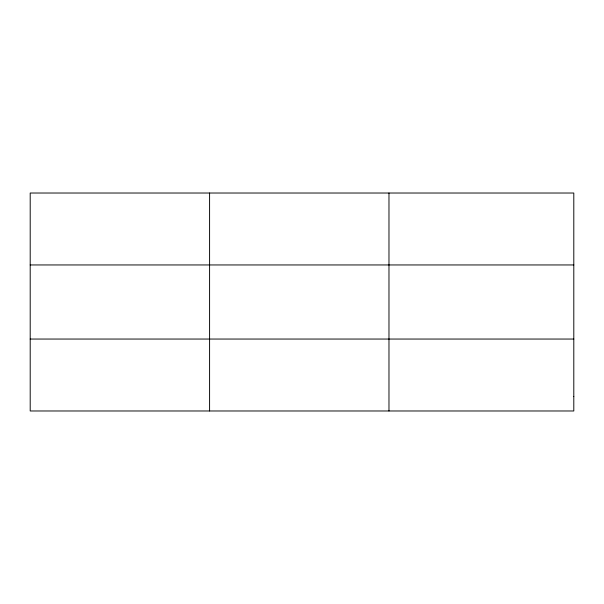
<?xml version="1.0" encoding="UTF-8"?>
<svg xmlns="http://www.w3.org/2000/svg" width="604" height="604" viewBox="0 0 604 604"><rect width="100%" height="100%" fill="white"/><g stroke="black" fill="none" stroke-linecap="round" stroke-linejoin="round"><path stroke-width="0.91" d="M209.588 410.977L209.588 193.023M388.976 410.977L388.976 193.023M30.2 264.952L573.8 264.952M30.2 339.048L573.8 339.048M573.8 396.586L573.8 410.977L30.2 410.977L30.2 193.023L573.8 193.023L573.8 396.586"/></g></svg>
